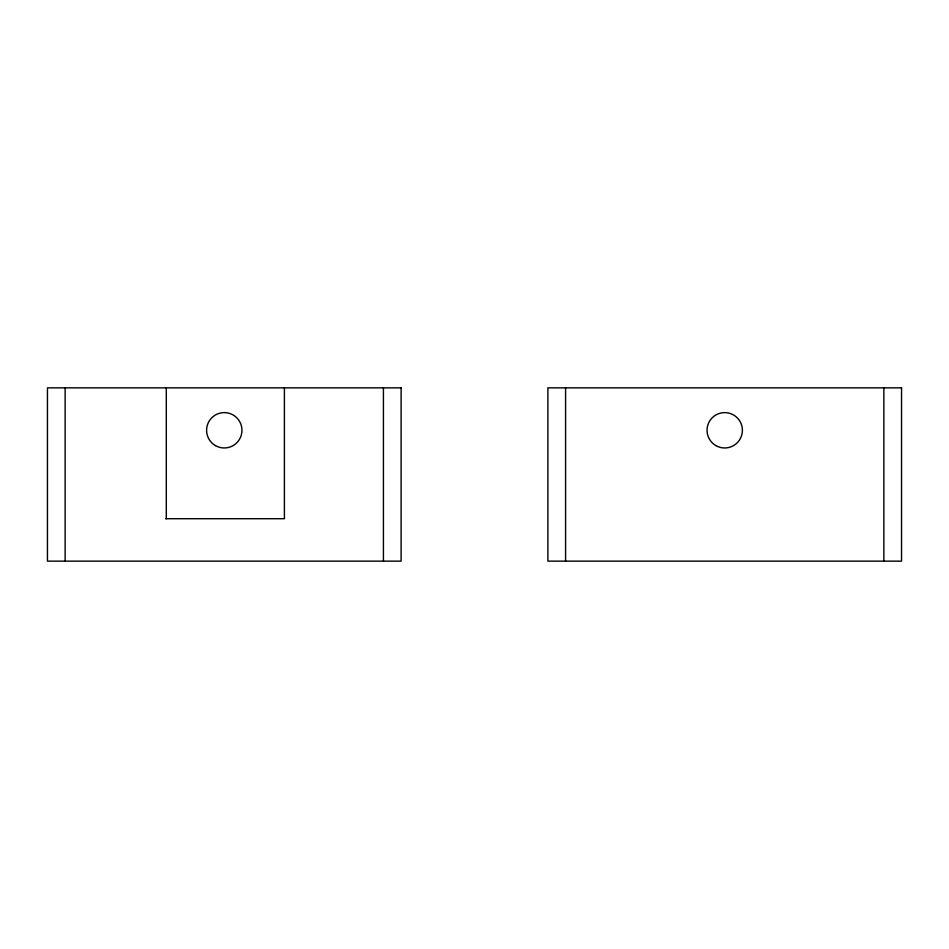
<?xml version="1.0" encoding="UTF-8"?>
<svg xmlns="http://www.w3.org/2000/svg" width="949" height="949" viewBox="0 0 949 949"><rect width="100%" height="100%" fill="white"/><g stroke="black" fill="none" stroke-linecap="round" stroke-linejoin="round"><path stroke-width="1.42" d="M165.517 518.712L284.403 518.712L284.403 387.856M883.863 387.856L883.863 561.144M565.58 387.856L565.58 561.144M383.42 387.856L383.42 561.144M166.3 387.856L166.3 518.712M65.137 387.856L65.137 561.144M401.107 387.856L47.45 387.856L47.45 561.144L401.107 561.144L401.107 387.856M901.55 387.856L547.893 387.856L547.893 561.144L901.55 561.144L901.55 387.856M715.878 445.603A17.687 17.687 0 0 0 742.403 430.288A17.687 17.687 0 0 0 715.878 414.974A17.687 17.687 0 0 0 715.878 445.603M215.435 445.603A17.687 17.687 0 0 0 241.959 430.288A17.687 17.687 0 0 0 215.435 414.974A17.687 17.687 0 0 0 215.435 445.603"/></g></svg>
